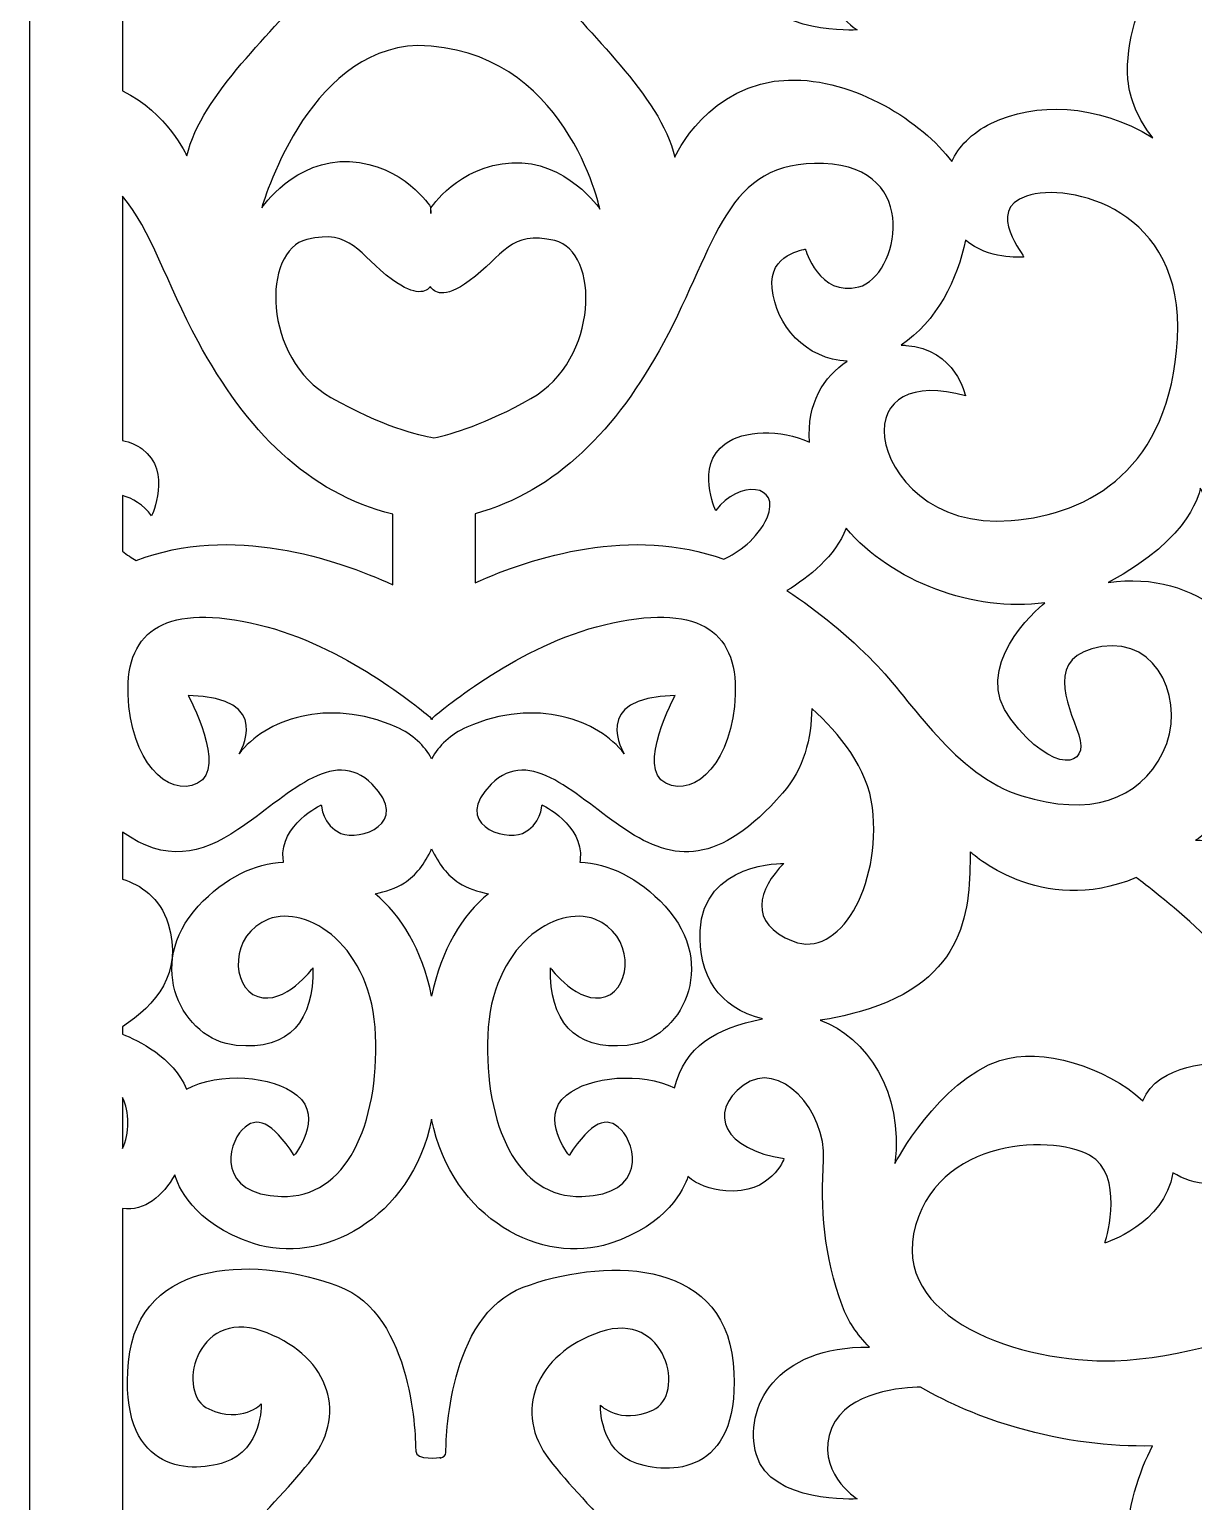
# Model space of a CAD drawing. Header units: centimetres. Extents: x -21.96 to -17.18, y -0.78 to 9.
# Drawn here: x -21.956 to -20.558, y 0.516 to 2.283 of the extents above; entities that cross this region are included whole.
import ezdxf

# ---------------------------------------------------------------- set-up
doc = ezdxf.new("R2010")
doc.units = ezdxf.units.CM
doc.header["$MEASUREMENT"] = 0
doc.layers.add('layer 1', color=7, linetype='Continuous')

msp = doc.modelspace()

# ---------------------------------------------------------------- linework, layer by layer
at = {"layer": 'layer 1', "color": 250}
for points, knots in [([(-21.95627, 9.00077), (-21.95627, 9.00077), (-17.17957, 9.00077), (-17.17957, 9.00077), (-17.17957, 9.00077), (-17.17957, 9.00077), (-17.17957, -0.7761), (-17.17957, -0.7761), (-17.17957, -0.7761), (-17.17957, -0.7761), (-21.95627, -0.7761), (-21.95627, -0.7761), (-21.95627, -0.7761), (-21.95627, -0.7761), (-21.95627, 9.00077), (-21.95627, 9.00077)], [0, 0, 0, 0, 0.2, 0.2, 0.2, 0.2, 0.4, 0.4, 0.4, 0.4, 0.6, 0.6, 0.6, 0.6, 1, 1, 1, 1]), ([(-21.84453, 2.2096), (-21.84453, 2.2096), (-21.84453, 2.63124), (-21.84453, 2.63124), (-21.84453, 2.63124), (-21.8176, 2.62768), (-21.79598, 2.64645), (-21.7816, 2.67189), (-21.7816, 2.67189), (-21.77838, 2.66036), (-21.76109, 2.61347), (-21.68738, 2.58932), (-21.68738, 2.58932), (-21.60671, 2.56292), (-21.49761, 2.61722), (-21.47323, 2.73872), (-21.47323, 2.73872), (-21.44885, 2.61722), (-21.33972, 2.56292), (-21.25908, 2.58932), (-21.25908, 2.58932), (-21.18934, 2.61217), (-21.17007, 2.65536), (-21.16548, 2.66972), (-21.16548, 2.66972), (-21.1545, 2.65988), (-21.13937, 2.65409), (-21.11998, 2.6525), (-21.11998, 2.6525), (-21.06572, 2.64801), (-21.04996, 2.69124), (-21.04996, 2.69124), (-21.04996, 2.69124), (-21.12175, 2.70167), (-21.14274, 2.74637), (-21.09898, 2.77915), (-21.09898, 2.77915), (-21.0552, 2.81191), (-20.99919, 2.74785), (-21.00268, 2.68974), (-21.00268, 2.68974), (-21.00619, 2.63164), (-21.00268, 2.57503), (-20.97994, 2.51392), (-20.97994, 2.51392), (-20.97361, 2.49695), (-20.96253, 2.48042), (-20.94761, 2.46477), (-20.94761, 2.46477), (-21.05965, 2.46672), (-21.09941, 2.39191), (-21.08326, 2.33556), (-21.08326, 2.33556), (-21.06647, 2.27699), (-20.96239, 2.2827), (-20.96239, 2.2827), (-20.96239, 2.2827), (-20.96239, 2.2827), (-21.01442, 2.317), (-20.99258, 2.36843), (-20.99258, 2.36843), (-20.97411, 2.41196), (-20.90643, 2.41662), (-20.88599, 2.41702), (-20.88599, 2.41702), (-20.85265, 2.39719), (-20.81292, 2.38034), (-20.76986, 2.36792), (-20.76986, 2.36792), (-20.71422, 2.35186), (-20.65902, 2.34538), (-20.60766, 2.34622), (-20.60766, 2.34622), (-20.62252, 2.3165), (-20.64063, 2.26973), (-20.63703, 2.22336), (-20.63703, 2.22336), (-20.63521, 2.19972), (-20.62447, 2.17513), (-20.60724, 2.1533), (-20.60724, 2.1533), (-20.67476, 2.19501), (-20.74899, 2.19591), (-20.80105, 2.1706), (-20.80105, 2.1706), (-20.82581, 2.15856), (-20.84066, 2.14217), (-20.84856, 2.1247), (-20.84856, 2.1247), (-20.88368, 2.17183), (-20.96538, 2.22499), (-21.04471, 2.22254), (-21.04471, 2.22254), (-21.141, 2.21955), (-21.18126, 2.13016), (-21.18126, 2.13016), (-21.18126, 2.13016), (-21.19876, 2.20465), (-21.28804, 2.28064), (-21.33182, 2.33726), (-21.33182, 2.33726), (-21.37559, 2.39387), (-21.34933, 2.46391), (-21.27054, 2.49075), (-21.27054, 2.49075), (-21.19176, 2.51756), (-21.16724, 2.41475), (-21.20751, 2.39685), (-21.20751, 2.39685), (-21.24776, 2.37897), (-21.27054, 2.40282), (-21.27054, 2.40282), (-21.27054, 2.40282), (-21.27054, 2.40282), (-21.27228, 2.34768), (-21.22677, 2.33279), (-21.22677, 2.33279), (-21.18126, 2.31789), (-21.09898, 2.32385), (-21.11123, 2.45348), (-21.11123, 2.45348), (-21.12349, 2.58312), (-21.27228, 2.57863), (-21.36333, 2.54436), (-21.36333, 2.54436), (-21.45437, 2.5101), (-21.45612, 2.35811), (-21.45612, 2.3462), (-21.45612, 2.3462), (-21.45612, 2.34251), (-21.45898, 2.34039), (-21.46293, 2.33921), (-21.46293, 2.33921), (-21.46293, 2.33921), (-21.46265, 2.34018), (-21.46265, 2.34018), (-21.46265, 2.34018), (-21.46265, 2.34018), (-21.49241, 2.3357), (-21.49241, 2.34763), (-21.49241, 2.34763), (-21.49241, 2.35954), (-21.49416, 2.51152), (-21.58519, 2.54579), (-21.58519, 2.54579), (-21.67622, 2.58006), (-21.82503, 2.58455), (-21.8373, 2.45491), (-21.8373, 2.45491), (-21.84955, 2.32528), (-21.76727, 2.31932), (-21.72175, 2.33423), (-21.72175, 2.33423), (-21.67622, 2.34912), (-21.67798, 2.40424), (-21.67798, 2.40424), (-21.67798, 2.40424), (-21.67798, 2.40424), (-21.70074, 2.3804), (-21.741, 2.39829), (-21.741, 2.39829), (-21.78126, 2.41617), (-21.75675, 2.51897), (-21.67798, 2.49215), (-21.67798, 2.49215), (-21.5992, 2.46534), (-21.57294, 2.39531), (-21.6167, 2.33869), (-21.6167, 2.33869), (-21.66047, 2.28205), (-21.74976, 2.20608), (-21.76727, 2.13158), (-21.76727, 2.13158), (-21.76727, 2.13158), (-21.79069, 2.1836), (-21.84453, 2.2096)], [0, 0, 0, 0, 0.0222222, 0.0222222, 0.0222222, 0.0222222, 0.0444444, 0.0444444, 0.0444444, 0.0444444, 0.0666667, 0.0666667, 0.0666667, 0.0666667, 0.0888889, 0.0888889, 0.0888889, 0.0888889, 0.1111111, 0.1111111, 0.1111111, 0.1111111, 0.1333333, 0.1333333, 0.1333333, 0.1333333, 0.1555556, 0.1555556, 0.1555556, 0.1555556, 0.1777778, 0.1777778, 0.1777778, 0.1777778, 0.2, 0.2, 0.2, 0.2, 0.2222222, 0.2222222, 0.2222222, 0.2222222, 0.2444444, 0.2444444, 0.2444444, 0.2444444, 0.2666667, 0.2666667, 0.2666667, 0.2666667, 0.2888889, 0.2888889, 0.2888889, 0.2888889, 0.3111111, 0.3111111, 0.3111111, 0.3111111, 0.3333333, 0.3333333, 0.3333333, 0.3333333, 0.3555556, 0.3555556, 0.3555556, 0.3555556, 0.3777778, 0.3777778, 0.3777778, 0.3777778, 0.4, 0.4, 0.4, 0.4, 0.4222222, 0.4222222, 0.4222222, 0.4222222, 0.4444444, 0.4444444, 0.4444444, 0.4444444, 0.4666667, 0.4666667, 0.4666667, 0.4666667, 0.4888889, 0.4888889, 0.4888889, 0.4888889, 0.5111111, 0.5111111, 0.5111111, 0.5111111, 0.5333333, 0.5333333, 0.5333333, 0.5333333, 0.5555556, 0.5555556, 0.5555556, 0.5555556, 0.5777778, 0.5777778, 0.5777778, 0.5777778, 0.6, 0.6, 0.6, 0.6, 0.6222222, 0.6222222, 0.6222222, 0.6222222, 0.6444444, 0.6444444, 0.6444444, 0.6444444, 0.6666667, 0.6666667, 0.6666667, 0.6666667, 0.6888889, 0.6888889, 0.6888889, 0.6888889, 0.7111111, 0.7111111, 0.7111111, 0.7111111, 0.7333333, 0.7333333, 0.7333333, 0.7333333, 0.7555556, 0.7555556, 0.7555556, 0.7555556, 0.7777778, 0.7777778, 0.7777778, 0.7777778, 0.8, 0.8, 0.8, 0.8, 0.8222222, 0.8222222, 0.8222222, 0.8222222, 0.8444444, 0.8444444, 0.8444444, 0.8444444, 0.8666667, 0.8666667, 0.8666667, 0.8666667, 0.8888889, 0.8888889, 0.8888889, 0.8888889, 0.9111111, 0.9111111, 0.9111111, 0.9111111, 0.9333333, 0.9333333, 0.9333333, 0.9333333, 0.9555556, 0.9555556, 0.9555556, 0.9555556, 1, 1, 1, 1]), ([(-21.47425, 2.06227), (-21.47425, 2.06227), (-21.47449, 2.07022), (-21.47449, 2.07022), (-21.47449, 2.07022), (-21.47449, 2.07022), (-21.50643, 2.12108), (-21.57173, 2.12462), (-21.57173, 2.12462), (-21.63701, 2.12817), (-21.67731, 2.06905), (-21.67731, 2.06905), (-21.67731, 2.06905), (-21.67731, 2.06905), (-21.6242, 2.25929), (-21.49002, 2.26408), (-21.49002, 2.26408), (-21.49002, 2.26408), (-21.49002, 2.26402), (-21.49002, 2.26402), (-21.49002, 2.26402), (-21.31177, 2.26151), (-21.27121, 2.06762), (-21.27121, 2.06762), (-21.27121, 2.06762), (-21.27121, 2.06762), (-21.31148, 2.12672), (-21.3768, 2.12319), (-21.3768, 2.12319), (-21.44209, 2.11963), (-21.47404, 2.06879), (-21.47404, 2.06879), (-21.47404, 2.06879), (-21.47404, 2.06879), (-21.47425, 2.06227), (-21.47425, 2.06227)], [0, 0, 0, 0, 0.1, 0.1, 0.1, 0.1, 0.2, 0.2, 0.2, 0.2, 0.3, 0.3, 0.3, 0.3, 0.4, 0.4, 0.4, 0.4, 0.5, 0.5, 0.5, 0.5, 0.6, 0.6, 0.6, 0.6, 0.7, 0.7, 0.7, 0.7, 0.8, 0.8, 0.8, 0.8, 1, 1, 1, 1]), ([(-20.97411, 1.88507), (-21.00213, 1.8665), (-21.02297, 1.83438), (-21.01947, 1.78797), (-21.01947, 1.78797), (-21.05453, 1.8038), (-21.09895, 1.80201), (-21.1208, 1.78598), (-21.1208, 1.78598), (-21.15728, 1.75922), (-21.13212, 1.70569), (-21.13212, 1.70569), (-21.13212, 1.70569), (-21.10444, 1.74315), (-21.05287, 1.73782), (-21.07048, 1.69713), (-21.07048, 1.69713), (-21.08165, 1.67132), (-21.10598, 1.65541), (-21.12228, 1.64724), (-21.12228, 1.64724), (-21.23289, 1.68751), (-21.35179, 1.64999), (-21.4211, 1.61903), (-21.4211, 1.61903), (-21.4211, 1.61903), (-21.4211, 1.70192), (-21.4211, 1.70192), (-21.4211, 1.70192), (-21.32336, 1.72872), (-21.25125, 1.80282), (-21.1948, 1.90716), (-21.1948, 1.90716), (-21.13069, 2.02563), (-21.12152, 2.12695), (-21.00251, 2.12227), (-21.00251, 2.12227), (-20.88345, 2.11759), (-20.91277, 1.98668), (-20.96038, 1.97419), (-20.96038, 1.97419), (-21.00798, 1.96174), (-21.02447, 2.01941), (-21.02447, 2.01941), (-21.02447, 2.01941), (-21.02447, 2.01941), (-21.06935, 2.01372), (-21.06414, 1.9728), (-21.06414, 1.9728), (-21.06025, 1.92804), (-21.02348, 1.887), (-20.97411, 1.88507)], [0, 0, 0, 0, 0.0714286, 0.0714286, 0.0714286, 0.0714286, 0.1428571, 0.1428571, 0.1428571, 0.1428571, 0.2142857, 0.2142857, 0.2142857, 0.2142857, 0.2857143, 0.2857143, 0.2857143, 0.2857143, 0.3571429, 0.3571429, 0.3571429, 0.3571429, 0.4285714, 0.4285714, 0.4285714, 0.4285714, 0.5, 0.5, 0.5, 0.5, 0.5714286, 0.5714286, 0.5714286, 0.5714286, 0.6428571, 0.6428571, 0.6428571, 0.6428571, 0.7142857, 0.7142857, 0.7142857, 0.7142857, 0.7857143, 0.7857143, 0.7857143, 0.7857143, 0.8571429, 0.8571429, 0.8571429, 0.8571429, 1, 1, 1, 1]), ([(-20.83228, 2.03039), (-20.83225, 2.03038), (-20.83221, 2.03034), (-20.83219, 2.0303), (-20.83219, 2.0303), (-20.80471, 2.00693), (-20.76626, 2.01006), (-20.7626, 2.01006), (-20.7626, 2.01006), (-20.75894, 2.01006), (-20.8102, 2.06617), (-20.75894, 2.08329), (-20.75894, 2.08329), (-20.70767, 2.10043), (-20.56849, 2.06772), (-20.57763, 1.91186), (-20.57763, 1.91186), (-20.58679, 1.75599), (-20.68202, 1.70144), (-20.77725, 1.69365), (-20.77725, 1.69365), (-20.87248, 1.68584), (-20.92375, 1.7482), (-20.92924, 1.7934), (-20.92924, 1.7934), (-20.93473, 1.83859), (-20.89629, 1.86198), (-20.83219, 1.84328), (-20.83219, 1.84328), (-20.83219, 1.84328), (-20.84317, 1.89937), (-20.90361, 1.90406), (-20.90361, 1.90406), (-20.90556, 1.90422), (-20.90754, 1.90429), (-20.90956, 1.90432), (-20.90956, 1.90432), (-20.86707, 1.93195), (-20.84118, 1.98407), (-20.83228, 2.03039)], [0, 0, 0, 0, 0.0909091, 0.0909091, 0.0909091, 0.0909091, 0.1818182, 0.1818182, 0.1818182, 0.1818182, 0.2727273, 0.2727273, 0.2727273, 0.2727273, 0.3636364, 0.3636364, 0.3636364, 0.3636364, 0.4545455, 0.4545455, 0.4545455, 0.4545455, 0.5454545, 0.5454545, 0.5454545, 0.5454545, 0.6363636, 0.6363636, 0.6363636, 0.6363636, 0.7272727, 0.7272727, 0.7272727, 0.7272727, 0.8181818, 0.8181818, 0.8181818, 0.8181818, 1, 1, 1, 1]), ([(-21.84453, 1.65708), (-21.84453, 1.65708), (-21.84453, 1.7236), (-21.84453, 1.7236), (-21.84453, 1.7236), (-21.83267, 1.7209), (-21.81954, 1.71295), (-21.80952, 1.69939), (-21.80952, 1.69939), (-21.80952, 1.69939), (-21.78437, 1.75291), (-21.82085, 1.77966), (-21.82085, 1.77966), (-21.82713, 1.78427), (-21.83528, 1.78772), (-21.84453, 1.7899), (-21.84453, 1.7899), (-21.84453, 1.7899), (-21.84453, 2.08313), (-21.84453, 2.08313), (-21.84453, 2.08313), (-21.81056, 2.04351), (-21.79187, 1.9791), (-21.75373, 1.90862), (-21.75373, 1.90862), (-21.69583, 1.80161), (-21.6215, 1.72641), (-21.51993, 1.70137), (-21.51993, 1.70137), (-21.51993, 1.70137), (-21.51993, 1.61657), (-21.51993, 1.61657), (-21.51993, 1.61657), (-21.58914, 1.64832), (-21.71353, 1.68956), (-21.82819, 1.64577), (-21.82819, 1.64577), (-21.83344, 1.64885), (-21.83905, 1.65261), (-21.84453, 1.65708)], [0, 0, 0, 0, 0.0909091, 0.0909091, 0.0909091, 0.0909091, 0.1818182, 0.1818182, 0.1818182, 0.1818182, 0.2727273, 0.2727273, 0.2727273, 0.2727273, 0.3636364, 0.3636364, 0.3636364, 0.3636364, 0.4545455, 0.4545455, 0.4545455, 0.4545455, 0.5454545, 0.5454545, 0.5454545, 0.5454545, 0.6363636, 0.6363636, 0.6363636, 0.6363636, 0.7272727, 0.7272727, 0.7272727, 0.7272727, 0.8181818, 0.8181818, 0.8181818, 0.8181818, 1, 1, 1, 1]), ([(-21.47055, 1.79302), (-21.48913, 1.7962), (-21.53316, 1.80684), (-21.59441, 1.84158), (-21.59441, 1.84158), (-21.67682, 1.88836), (-21.67731, 2.01821), (-21.62313, 2.0312), (-21.62313, 2.0312), (-21.56896, 2.04421), (-21.56201, 2.01349), (-21.52031, 1.98274), (-21.52031, 1.98274), (-21.49203, 1.96186), (-21.47975, 1.96825), (-21.47478, 1.9745), (-21.47478, 1.9745), (-21.47059, 1.96797), (-21.45868, 1.95883), (-21.42819, 1.98132), (-21.42819, 1.98132), (-21.38652, 2.01205), (-21.37957, 2.04279), (-21.32539, 2.02978), (-21.32539, 2.02978), (-21.27121, 2.01678), (-21.2717, 1.88691), (-21.35411, 1.84016), (-21.35411, 1.84016), (-21.40828, 1.80943), (-21.44899, 1.79757), (-21.47055, 1.79302)], [0, 0, 0, 0, 0.1111111, 0.1111111, 0.1111111, 0.1111111, 0.2222222, 0.2222222, 0.2222222, 0.2222222, 0.3333333, 0.3333333, 0.3333333, 0.3333333, 0.4444444, 0.4444444, 0.4444444, 0.4444444, 0.5555556, 0.5555556, 0.5555556, 0.5555556, 0.6666667, 0.6666667, 0.6666667, 0.6666667, 0.7777778, 0.7777778, 0.7777778, 0.7777778, 1, 1, 1, 1]), ([(-20.32169, 1.67246), (-20.32424, 1.66835), (-20.32658, 1.66397), (-20.32867, 1.65932), (-20.32867, 1.65932), (-20.3742, 1.5595), (-20.28142, 1.56695), (-20.27266, 1.57737), (-20.27266, 1.57737), (-20.27266, 1.57737), (-20.30605, 1.60862), (-20.28484, 1.64561), (-20.28484, 1.64561), (-20.26363, 1.68263), (-20.20636, 1.65013), (-20.21061, 1.59327), (-20.21061, 1.59327), (-20.21484, 1.53641), (-20.25727, 1.50752), (-20.31454, 1.50121), (-20.31454, 1.50121), (-20.3718, 1.49489), (-20.46523, 1.49095), (-20.48623, 1.37027), (-20.48623, 1.37027), (-20.48623, 1.37027), (-20.49954, 1.31098), (-20.48881, 1.28467), (-20.48881, 1.28467), (-20.48881, 1.28467), (-20.52644, 1.31212), (-20.55602, 1.30983), (-20.55602, 1.30983), (-20.55602, 1.30983), (-20.47266, 1.35978), (-20.47266, 1.47041), (-20.47266, 1.47041), (-20.47266, 1.56101), (-20.55297, 1.63456), (-20.66073, 1.61952), (-20.66073, 1.61952), (-20.55856, 1.67252), (-20.55016, 1.7326), (-20.55016, 1.7326), (-20.55016, 1.7326), (-20.55016, 1.7326), (-20.49888, 1.64066), (-20.4, 1.64846), (-20.4, 1.64846), (-20.36825, 1.65095), (-20.3423, 1.65971), (-20.32169, 1.67246)], [0, 0, 0, 0, 0.0714286, 0.0714286, 0.0714286, 0.0714286, 0.1428571, 0.1428571, 0.1428571, 0.1428571, 0.2142857, 0.2142857, 0.2142857, 0.2142857, 0.2857143, 0.2857143, 0.2857143, 0.2857143, 0.3571429, 0.3571429, 0.3571429, 0.3571429, 0.4285714, 0.4285714, 0.4285714, 0.4285714, 0.5, 0.5, 0.5, 0.5, 0.5714286, 0.5714286, 0.5714286, 0.5714286, 0.6428571, 0.6428571, 0.6428571, 0.6428571, 0.7142857, 0.7142857, 0.7142857, 0.7142857, 0.7857143, 0.7857143, 0.7857143, 0.7857143, 0.8571429, 0.8571429, 0.8571429, 0.8571429, 1, 1, 1, 1]), ([(-20.97544, 1.6844), (-20.9207, 1.62), (-20.8228, 1.58378), (-20.73676, 1.59486), (-20.73676, 1.59486), (-20.74774, 1.58585), (-20.82605, 1.51811), (-20.77786, 1.4552), (-20.77786, 1.4552), (-20.7261, 1.38766), (-20.68238, 1.39745), (-20.69619, 1.43662), (-20.69619, 1.43662), (-20.71, 1.47576), (-20.73759, 1.53058), (-20.66857, 1.54232), (-20.66857, 1.54232), (-20.59957, 1.55407), (-20.56623, 1.47283), (-20.59499, 1.41507), (-20.59499, 1.41507), (-20.62373, 1.35731), (-20.68385, 1.33828), (-20.76443, 1.36321), (-20.76443, 1.36321), (-20.84499, 1.38815), (-20.89629, 1.477), (-20.94206, 1.52375), (-20.94206, 1.52375), (-20.9724, 1.55473), (-21.00916, 1.58502), (-21.04651, 1.60964), (-21.04651, 1.60964), (-21.02028, 1.62548), (-20.98845, 1.65124), (-20.97544, 1.6844)], [0, 0, 0, 0, 0.1, 0.1, 0.1, 0.1, 0.2, 0.2, 0.2, 0.2, 0.3, 0.3, 0.3, 0.3, 0.4, 0.4, 0.4, 0.4, 0.5, 0.5, 0.5, 0.5, 0.6, 0.6, 0.6, 0.6, 0.7, 0.7, 0.7, 0.7, 0.8, 0.8, 0.8, 0.8, 1, 1, 1, 1]), ([(-21.47323, 1.40777), (-21.46451, 1.42357), (-21.45082, 1.437), (-21.43097, 1.44572), (-21.43097, 1.44572), (-21.34763, 1.48238), (-21.2726, 1.454), (-21.24204, 1.4138), (-21.24204, 1.4138), (-21.24204, 1.4138), (-21.28511, 1.48238), (-21.18092, 1.48355), (-21.18092, 1.48355), (-21.18092, 1.48355), (-21.22816, 1.39608), (-21.19203, 1.37835), (-21.19203, 1.37835), (-21.15593, 1.3606), (-21.11146, 1.40553), (-21.10868, 1.48473), (-21.10868, 1.48473), (-21.1059, 1.56396), (-21.15593, 1.59469), (-21.26566, 1.56867), (-21.26566, 1.56867), (-21.36693, 1.54467), (-21.45874, 1.46832), (-21.47231, 1.45668), (-21.47231, 1.45668), (-21.47231, 1.45668), (-21.47241, 1.4552), (-21.47241, 1.4552), (-21.47241, 1.4552), (-21.47241, 1.4552), (-21.47269, 1.45544), (-21.47323, 1.45591), (-21.47323, 1.45591), (-21.47376, 1.45544), (-21.47404, 1.4552), (-21.47404, 1.4552), (-21.47404, 1.4552), (-21.47404, 1.4552), (-21.47411, 1.45668), (-21.47411, 1.45668), (-21.47411, 1.45668), (-21.48764, 1.46829), (-21.57946, 1.54466), (-21.68077, 1.56867), (-21.68077, 1.56867), (-21.79052, 1.59469), (-21.84053, 1.56396), (-21.83776, 1.48473), (-21.83776, 1.48473), (-21.83497, 1.40553), (-21.79052, 1.3606), (-21.7544, 1.37835), (-21.7544, 1.37835), (-21.71829, 1.39608), (-21.76552, 1.48355), (-21.76552, 1.48355), (-21.76552, 1.48355), (-21.66132, 1.48238), (-21.7044, 1.4138), (-21.7044, 1.4138), (-21.7044, 1.4138), (-21.67383, 1.454), (-21.59881, 1.48238), (-21.51546, 1.44572), (-21.51546, 1.44572), (-21.49562, 1.437), (-21.48193, 1.42357), (-21.47323, 1.40777)], [0, 0, 0, 0, 0.0526316, 0.0526316, 0.0526316, 0.0526316, 0.1052632, 0.1052632, 0.1052632, 0.1052632, 0.1578947, 0.1578947, 0.1578947, 0.1578947, 0.2105263, 0.2105263, 0.2105263, 0.2105263, 0.2631579, 0.2631579, 0.2631579, 0.2631579, 0.3157895, 0.3157895, 0.3157895, 0.3157895, 0.3684211, 0.3684211, 0.3684211, 0.3684211, 0.4210526, 0.4210526, 0.4210526, 0.4210526, 0.4736842, 0.4736842, 0.4736842, 0.4736842, 0.5263158, 0.5263158, 0.5263158, 0.5263158, 0.5789474, 0.5789474, 0.5789474, 0.5789474, 0.6315789, 0.6315789, 0.6315789, 0.6315789, 0.6842105, 0.6842105, 0.6842105, 0.6842105, 0.7368421, 0.7368421, 0.7368421, 0.7368421, 0.7894737, 0.7894737, 0.7894737, 0.7894737, 0.8421053, 0.8421053, 0.8421053, 0.8421053, 0.8947368, 0.8947368, 0.8947368, 0.8947368, 1, 1, 1, 1]), ([(-21.01672, 1.46823), (-20.98358, 1.43808), (-20.94934, 1.39632), (-20.9439, 1.34919), (-20.9439, 1.34919), (-20.93291, 1.25412), (-20.98418, 1.16684), (-21.03912, 1.18865), (-21.03912, 1.18865), (-21.09407, 1.21048), (-21.08124, 1.251), (-21.05011, 1.28219), (-21.05011, 1.28219), (-21.05011, 1.28219), (-21.14716, 1.28373), (-21.15083, 1.20114), (-21.15083, 1.20114), (-21.15317, 1.1484), (-21.12845, 1.10813), (-21.076, 1.09561), (-21.076, 1.09561), (-21.13271, 1.08391), (-21.16861, 1.06287), (-21.18166, 1.01275), (-21.18166, 1.01275), (-21.221, 1.0317), (-21.28332, 1.02704), (-21.31146, 1.00386), (-21.31146, 1.00386), (-21.34432, 0.97676), (-21.30828, 0.93165), (-21.30828, 0.93165), (-21.30828, 0.93165), (-21.2807, 0.97226), (-21.26374, 0.98037), (-21.2457, 0.96234), (-21.2457, 0.96234), (-21.22767, 0.94429), (-21.2149, 0.88447), (-21.29287, 0.88226), (-21.29287, 0.88226), (-21.37084, 0.88004), (-21.40982, 0.96853), (-21.40594, 1.0758), (-21.40594, 1.0758), (-21.40203, 1.18311), (-21.32405, 1.23288), (-21.27727, 1.21517), (-21.27727, 1.21517), (-21.23048, 1.19747), (-21.23178, 1.13333), (-21.26427, 1.12225), (-21.26427, 1.12225), (-21.29677, 1.11121), (-21.33055, 1.15656), (-21.33055, 1.15656), (-21.33055, 1.15656), (-21.33185, 1.09462), (-21.30326, 1.05701), (-21.23827, 1.06366), (-21.23827, 1.06366), (-21.1733, 1.07028), (-21.12783, 1.15988), (-21.19279, 1.23066), (-21.19279, 1.23066), (-21.22512, 1.26588), (-21.26066, 1.28165), (-21.29544, 1.28371), (-21.29544, 1.28371), (-21.29517, 1.2849), (-21.29495, 1.28607), (-21.29483, 1.28729), (-21.29483, 1.28729), (-21.29066, 1.32869), (-21.34068, 1.35231), (-21.34068, 1.35231), (-21.34068, 1.35231), (-21.34068, 1.35231), (-21.34206, 1.32749), (-21.36429, 1.31804), (-21.36429, 1.31804), (-21.38652, 1.30857), (-21.44904, 1.32986), (-21.4018, 1.37716), (-21.4018, 1.37716), (-21.35456, 1.42444), (-21.29918, 1.36165), (-21.24056, 1.32269), (-21.24056, 1.32269), (-21.18197, 1.28373), (-21.12887, 1.27905), (-21.05194, 1.36633), (-21.05194, 1.36633), (-21.02609, 1.39569), (-21.01719, 1.4324), (-21.01672, 1.46823)], [0, 0, 0, 0, 0.04, 0.04, 0.04, 0.04, 0.08, 0.08, 0.08, 0.08, 0.12, 0.12, 0.12, 0.12, 0.16, 0.16, 0.16, 0.16, 0.2, 0.2, 0.2, 0.2, 0.24, 0.24, 0.24, 0.24, 0.28, 0.28, 0.28, 0.28, 0.32, 0.32, 0.32, 0.32, 0.36, 0.36, 0.36, 0.36, 0.4, 0.4, 0.4, 0.4, 0.44, 0.44, 0.44, 0.44, 0.48, 0.48, 0.48, 0.48, 0.52, 0.52, 0.52, 0.52, 0.56, 0.56, 0.56, 0.56, 0.6, 0.6, 0.6, 0.6, 0.64, 0.64, 0.64, 0.64, 0.68, 0.68, 0.68, 0.68, 0.72, 0.72, 0.72, 0.72, 0.76, 0.76, 0.76, 0.76, 0.8, 0.8, 0.8, 0.8, 0.84, 0.84, 0.84, 0.84, 0.88, 0.88, 0.88, 0.88, 0.92, 0.92, 0.92, 0.92, 1, 1, 1, 1]), ([(-21.84453, 1.07722), (-21.84453, 1.07722), (-21.84453, 1.08586), (-21.84453, 1.08586), (-21.84453, 1.08586), (-21.80457, 1.11283), (-21.77145, 1.14949), (-21.78971, 1.20972), (-21.78971, 1.20972), (-21.79938, 1.24158), (-21.82305, 1.25644), (-21.84453, 1.26331), (-21.84453, 1.26331), (-21.84453, 1.26331), (-21.84453, 1.31981), (-21.84453, 1.31981), (-21.84453, 1.31981), (-21.79269, 1.28309), (-21.7509, 1.29276), (-21.70587, 1.32269), (-21.70587, 1.32269), (-21.64726, 1.36165), (-21.59187, 1.42444), (-21.54465, 1.37716), (-21.54465, 1.37716), (-21.4974, 1.32986), (-21.55993, 1.30857), (-21.58215, 1.31804), (-21.58215, 1.31804), (-21.60436, 1.32749), (-21.60576, 1.35231), (-21.60576, 1.35231), (-21.60576, 1.35231), (-21.60576, 1.35231), (-21.65577, 1.32869), (-21.6516, 1.28729), (-21.6516, 1.28729), (-21.65148, 1.28607), (-21.65128, 1.2849), (-21.651, 1.28371), (-21.651, 1.28371), (-21.68576, 1.28165), (-21.72132, 1.26588), (-21.75364, 1.23066), (-21.75364, 1.23066), (-21.81861, 1.15988), (-21.77314, 1.07028), (-21.70815, 1.06366), (-21.70815, 1.06366), (-21.64317, 1.05701), (-21.61459, 1.09462), (-21.61589, 1.15656), (-21.61589, 1.15656), (-21.61589, 1.15656), (-21.64967, 1.11121), (-21.68216, 1.12225), (-21.68216, 1.12225), (-21.71465, 1.13333), (-21.71596, 1.19747), (-21.66916, 1.21517), (-21.66916, 1.21517), (-21.62238, 1.23288), (-21.54441, 1.18311), (-21.54051, 1.0758), (-21.54051, 1.0758), (-21.53661, 0.96853), (-21.5756, 0.88004), (-21.65358, 0.88226), (-21.65358, 0.88226), (-21.73156, 0.88447), (-21.71877, 0.94429), (-21.70073, 0.96234), (-21.70073, 0.96234), (-21.68272, 0.98037), (-21.66575, 0.97226), (-21.63816, 0.93165), (-21.63816, 0.93165), (-21.63816, 0.93165), (-21.6021, 0.97676), (-21.63499, 1.00386), (-21.63499, 1.00386), (-21.66381, 1.0276), (-21.72854, 1.03191), (-21.76763, 1.01129), (-21.76763, 1.01129), (-21.78329, 1.04938), (-21.82618, 1.06995), (-21.84453, 1.07722)], [0, 0, 0, 0, 0.0434783, 0.0434783, 0.0434783, 0.0434783, 0.0869565, 0.0869565, 0.0869565, 0.0869565, 0.1304348, 0.1304348, 0.1304348, 0.1304348, 0.173913, 0.173913, 0.173913, 0.173913, 0.2173913, 0.2173913, 0.2173913, 0.2173913, 0.2608696, 0.2608696, 0.2608696, 0.2608696, 0.3043478, 0.3043478, 0.3043478, 0.3043478, 0.3478261, 0.3478261, 0.3478261, 0.3478261, 0.3913043, 0.3913043, 0.3913043, 0.3913043, 0.4347826, 0.4347826, 0.4347826, 0.4347826, 0.4782609, 0.4782609, 0.4782609, 0.4782609, 0.5217391, 0.5217391, 0.5217391, 0.5217391, 0.5652174, 0.5652174, 0.5652174, 0.5652174, 0.6086957, 0.6086957, 0.6086957, 0.6086957, 0.6521739, 0.6521739, 0.6521739, 0.6521739, 0.6956522, 0.6956522, 0.6956522, 0.6956522, 0.7391304, 0.7391304, 0.7391304, 0.7391304, 0.7826087, 0.7826087, 0.7826087, 0.7826087, 0.826087, 0.826087, 0.826087, 0.826087, 0.8695652, 0.8695652, 0.8695652, 0.8695652, 0.9130435, 0.9130435, 0.9130435, 0.9130435, 1, 1, 1, 1]), ([(-21.47323, 1.12285), (-21.4618, 1.17879), (-21.43679, 1.2198), (-21.40516, 1.24569), (-21.40516, 1.24569), (-21.41817, 1.2481), (-21.43041, 1.25241), (-21.4407, 1.25892), (-21.4407, 1.25892), (-21.45381, 1.26721), (-21.4652, 1.28196), (-21.47323, 1.29978), (-21.47323, 1.29978), (-21.48124, 1.28196), (-21.49263, 1.26721), (-21.50574, 1.25892), (-21.50574, 1.25892), (-21.51602, 1.25241), (-21.52827, 1.2481), (-21.54127, 1.24569), (-21.54127, 1.24569), (-21.50966, 1.2198), (-21.48466, 1.17879), (-21.47323, 1.12285)], [0, 0, 0, 0, 0.1428571, 0.1428571, 0.1428571, 0.1428571, 0.2857143, 0.2857143, 0.2857143, 0.2857143, 0.4285714, 0.4285714, 0.4285714, 0.4285714, 0.5714286, 0.5714286, 0.5714286, 0.5714286, 0.7142857, 0.7142857, 0.7142857, 0.7142857, 1, 1, 1, 1]), ([(-21.00652, 1.09387), (-20.99208, 1.09584), (-20.97654, 1.09913), (-20.9599, 1.10386), (-20.9599, 1.10386), (-20.82804, 1.14126), (-20.82669, 1.23076), (-20.82669, 1.2962), (-20.82669, 1.2962), (-20.82669, 1.2962), (-20.74245, 1.2167), (-20.62707, 1.26502), (-20.62707, 1.26502), (-20.62707, 1.26502), (-20.50761, 1.17779), (-20.47213, 1.10501), (-20.47213, 1.10501), (-20.43663, 1.03226), (-20.47444, 0.97964), (-20.50868, 0.97964), (-20.50868, 0.97964), (-20.5429, 0.97964), (-20.55599, 1.0165), (-20.52579, 1.04303), (-20.52579, 1.04303), (-20.52579, 1.04303), (-20.60254, 1.04228), (-20.61906, 0.99712), (-20.61906, 0.99712), (-20.66408, 1.03834), (-20.74058, 1.06177), (-20.79087, 1.04546), (-20.79087, 1.04546), (-20.86439, 1.0216), (-20.9169, 0.9218), (-20.9169, 0.9218), (-20.9169, 0.9218), (-20.90613, 1.00792), (-20.95147, 1.07368), (-21.00652, 1.09387)], [0, 0, 0, 0, 0.0909091, 0.0909091, 0.0909091, 0.0909091, 0.1818182, 0.1818182, 0.1818182, 0.1818182, 0.2727273, 0.2727273, 0.2727273, 0.2727273, 0.3636364, 0.3636364, 0.3636364, 0.3636364, 0.4545455, 0.4545455, 0.4545455, 0.4545455, 0.5454545, 0.5454545, 0.5454545, 0.5454545, 0.6363636, 0.6363636, 0.6363636, 0.6363636, 0.7272727, 0.7272727, 0.7272727, 0.7272727, 0.8181818, 0.8181818, 0.8181818, 0.8181818, 1, 1, 1, 1]), ([(-21.84453, 0.4385), (-21.84453, 0.4385), (-21.84453, 0.86775), (-21.84453, 0.86775), (-21.84453, 0.86775), (-21.8176, 0.8642), (-21.79598, 0.88296), (-21.7816, 0.9084), (-21.7816, 0.9084), (-21.77838, 0.89687), (-21.76109, 0.84998), (-21.68738, 0.82583), (-21.68738, 0.82583), (-21.60671, 0.79943), (-21.49761, 0.85373), (-21.47323, 0.97524), (-21.47323, 0.97524), (-21.44885, 0.85373), (-21.33972, 0.79943), (-21.25908, 0.82583), (-21.25908, 0.82583), (-21.18934, 0.84868), (-21.17007, 0.89187), (-21.16548, 0.90623), (-21.16548, 0.90623), (-21.1545, 0.89639), (-21.13937, 0.8906), (-21.11998, 0.88901), (-21.11998, 0.88901), (-21.06572, 0.88453), (-21.04996, 0.92775), (-21.04996, 0.92775), (-21.04996, 0.92775), (-21.12175, 0.93818), (-21.14274, 0.98288), (-21.09898, 1.01566), (-21.09898, 1.01566), (-21.0552, 1.04842), (-20.99919, 0.98436), (-21.00268, 0.92625), (-21.00268, 0.92625), (-21.00619, 0.86815), (-21.00268, 0.81153), (-20.97994, 0.75043), (-20.97994, 0.75043), (-20.97361, 0.73346), (-20.96253, 0.71693), (-20.94761, 0.70128), (-20.94761, 0.70128), (-21.05965, 0.70323), (-21.09941, 0.62842), (-21.08326, 0.57207), (-21.08326, 0.57207), (-21.06647, 0.5135), (-20.96239, 0.51921), (-20.96239, 0.51921), (-20.96239, 0.51921), (-20.96239, 0.51921), (-21.01442, 0.55351), (-20.99258, 0.60494), (-20.99258, 0.60494), (-20.97411, 0.64847), (-20.90643, 0.65313), (-20.88599, 0.65353), (-20.88599, 0.65353), (-20.85265, 0.6337), (-20.81292, 0.61685), (-20.76986, 0.60443), (-20.76986, 0.60443), (-20.71422, 0.58837), (-20.65902, 0.58188), (-20.60766, 0.58273), (-20.60766, 0.58273), (-20.62252, 0.55302), (-20.64063, 0.50624), (-20.63703, 0.45987), (-20.63703, 0.45987), (-20.63459, 0.42822), (-20.61618, 0.39487), (-20.58758, 0.36872), (-20.58758, 0.36872), (-20.65998, 0.42349), (-20.74388, 0.42729), (-20.80105, 0.3995), (-20.80105, 0.3995), (-20.82581, 0.38746), (-20.84066, 0.37107), (-20.84856, 0.3536), (-20.84856, 0.3536), (-20.88368, 0.40073), (-20.96538, 0.45389), (-21.04471, 0.45144), (-21.04471, 0.45144), (-21.141, 0.44845), (-21.18126, 0.35906), (-21.18126, 0.35906), (-21.18126, 0.35906), (-21.19876, 0.43355), (-21.28804, 0.50954), (-21.33182, 0.56616), (-21.33182, 0.56616), (-21.37559, 0.62278), (-21.34933, 0.69281), (-21.27054, 0.71965), (-21.27054, 0.71965), (-21.19176, 0.74646), (-21.16724, 0.64365), (-21.20751, 0.62575), (-21.20751, 0.62575), (-21.24776, 0.60788), (-21.27054, 0.63173), (-21.27054, 0.63173), (-21.27054, 0.63173), (-21.27054, 0.63173), (-21.27228, 0.57658), (-21.22677, 0.56169), (-21.22677, 0.56169), (-21.18126, 0.54679), (-21.09898, 0.55275), (-21.11123, 0.68238), (-21.11123, 0.68238), (-21.12349, 0.81202), (-21.27228, 0.80753), (-21.36333, 0.77326), (-21.36333, 0.77326), (-21.45437, 0.739), (-21.45612, 0.58701), (-21.45612, 0.5751), (-21.45612, 0.5751), (-21.45612, 0.57142), (-21.45898, 0.56929), (-21.46293, 0.56811), (-21.46293, 0.56811), (-21.46293, 0.56811), (-21.46265, 0.56908), (-21.46265, 0.56908), (-21.46265, 0.56908), (-21.46265, 0.56908), (-21.49241, 0.5646), (-21.49241, 0.57654), (-21.49241, 0.57654), (-21.49241, 0.58844), (-21.49416, 0.74042), (-21.58519, 0.77469), (-21.58519, 0.77469), (-21.67622, 0.80897), (-21.82503, 0.81345), (-21.8373, 0.68381), (-21.8373, 0.68381), (-21.84955, 0.55418), (-21.76727, 0.54822), (-21.72175, 0.56313), (-21.72175, 0.56313), (-21.67622, 0.57802), (-21.67798, 0.63314), (-21.67798, 0.63314), (-21.67798, 0.63314), (-21.67798, 0.63314), (-21.70074, 0.6093), (-21.741, 0.62719), (-21.741, 0.62719), (-21.78126, 0.64507), (-21.75675, 0.74788), (-21.67798, 0.72105), (-21.67798, 0.72105), (-21.5992, 0.69424), (-21.57294, 0.62421), (-21.6167, 0.56759), (-21.6167, 0.56759), (-21.66047, 0.51096), (-21.74976, 0.43498), (-21.76727, 0.36048), (-21.76727, 0.36048), (-21.76727, 0.36048), (-21.79069, 0.4125), (-21.84453, 0.4385)], [0, 0, 0, 0, 0.0222222, 0.0222222, 0.0222222, 0.0222222, 0.0444444, 0.0444444, 0.0444444, 0.0444444, 0.0666667, 0.0666667, 0.0666667, 0.0666667, 0.0888889, 0.0888889, 0.0888889, 0.0888889, 0.1111111, 0.1111111, 0.1111111, 0.1111111, 0.1333333, 0.1333333, 0.1333333, 0.1333333, 0.1555556, 0.1555556, 0.1555556, 0.1555556, 0.1777778, 0.1777778, 0.1777778, 0.1777778, 0.2, 0.2, 0.2, 0.2, 0.2222222, 0.2222222, 0.2222222, 0.2222222, 0.2444444, 0.2444444, 0.2444444, 0.2444444, 0.2666667, 0.2666667, 0.2666667, 0.2666667, 0.2888889, 0.2888889, 0.2888889, 0.2888889, 0.3111111, 0.3111111, 0.3111111, 0.3111111, 0.3333333, 0.3333333, 0.3333333, 0.3333333, 0.3555556, 0.3555556, 0.3555556, 0.3555556, 0.3777778, 0.3777778, 0.3777778, 0.3777778, 0.4, 0.4, 0.4, 0.4, 0.4222222, 0.4222222, 0.4222222, 0.4222222, 0.4444444, 0.4444444, 0.4444444, 0.4444444, 0.4666667, 0.4666667, 0.4666667, 0.4666667, 0.4888889, 0.4888889, 0.4888889, 0.4888889, 0.5111111, 0.5111111, 0.5111111, 0.5111111, 0.5333333, 0.5333333, 0.5333333, 0.5333333, 0.5555556, 0.5555556, 0.5555556, 0.5555556, 0.5777778, 0.5777778, 0.5777778, 0.5777778, 0.6, 0.6, 0.6, 0.6, 0.6222222, 0.6222222, 0.6222222, 0.6222222, 0.6444444, 0.6444444, 0.6444444, 0.6444444, 0.6666667, 0.6666667, 0.6666667, 0.6666667, 0.6888889, 0.6888889, 0.6888889, 0.6888889, 0.7111111, 0.7111111, 0.7111111, 0.7111111, 0.7333333, 0.7333333, 0.7333333, 0.7333333, 0.7555556, 0.7555556, 0.7555556, 0.7555556, 0.7777778, 0.7777778, 0.7777778, 0.7777778, 0.8, 0.8, 0.8, 0.8, 0.8222222, 0.8222222, 0.8222222, 0.8222222, 0.8444444, 0.8444444, 0.8444444, 0.8444444, 0.8666667, 0.8666667, 0.8666667, 0.8666667, 0.8888889, 0.8888889, 0.8888889, 0.8888889, 0.9111111, 0.9111111, 0.9111111, 0.9111111, 0.9333333, 0.9333333, 0.9333333, 0.9333333, 0.9555556, 0.9555556, 0.9555556, 0.9555556, 1, 1, 1, 1]), ([(-21.84453, 0.93999), (-21.84453, 0.93999), (-21.84453, 1.00098), (-21.84453, 1.00098), (-21.84453, 1.00098), (-21.83561, 0.98448), (-21.83578, 0.95714), (-21.84453, 0.93999)], [0, 0, 0, 0, 0.3333333, 0.3333333, 0.3333333, 0.3333333, 1, 1, 1, 1]), ([(-20.58327, 0.91082), (-20.55865, 0.89555), (-20.52393, 0.89086), (-20.48349, 0.90766), (-20.48349, 0.90766), (-20.48349, 0.90766), (-20.51971, 0.80105), (-20.48162, 0.77817), (-20.48162, 0.77817), (-20.44354, 0.7553), (-20.44129, 0.7572), (-20.44129, 0.7572), (-20.44129, 0.7572), (-20.44129, 0.7572), (-20.44148, 0.74784), (-20.44038, 0.73481), (-20.44038, 0.73481), (-20.48643, 0.71707), (-20.57418, 0.6875), (-20.65281, 0.68511), (-20.65281, 0.68511), (-20.76574, 0.68169), (-20.92437, 0.73546), (-20.89211, 0.84759), (-20.89211, 0.84759), (-20.85984, 0.95973), (-20.70927, 0.95628), (-20.67568, 0.92653), (-20.67568, 0.92653), (-20.64207, 0.89679), (-20.66482, 0.82644), (-20.66482, 0.82644), (-20.66482, 0.82644), (-20.66482, 0.82644), (-20.59249, 0.84859), (-20.58327, 0.91082)], [0, 0, 0, 0, 0.1, 0.1, 0.1, 0.1, 0.2, 0.2, 0.2, 0.2, 0.3, 0.3, 0.3, 0.3, 0.4, 0.4, 0.4, 0.4, 0.5, 0.5, 0.5, 0.5, 0.6, 0.6, 0.6, 0.6, 0.7, 0.7, 0.7, 0.7, 0.8, 0.8, 0.8, 0.8, 1, 1, 1, 1])]:
    msp.add_open_spline(points, degree=3, knots=knots, dxfattribs=at)

doc.saveas('drawing.dxf')
